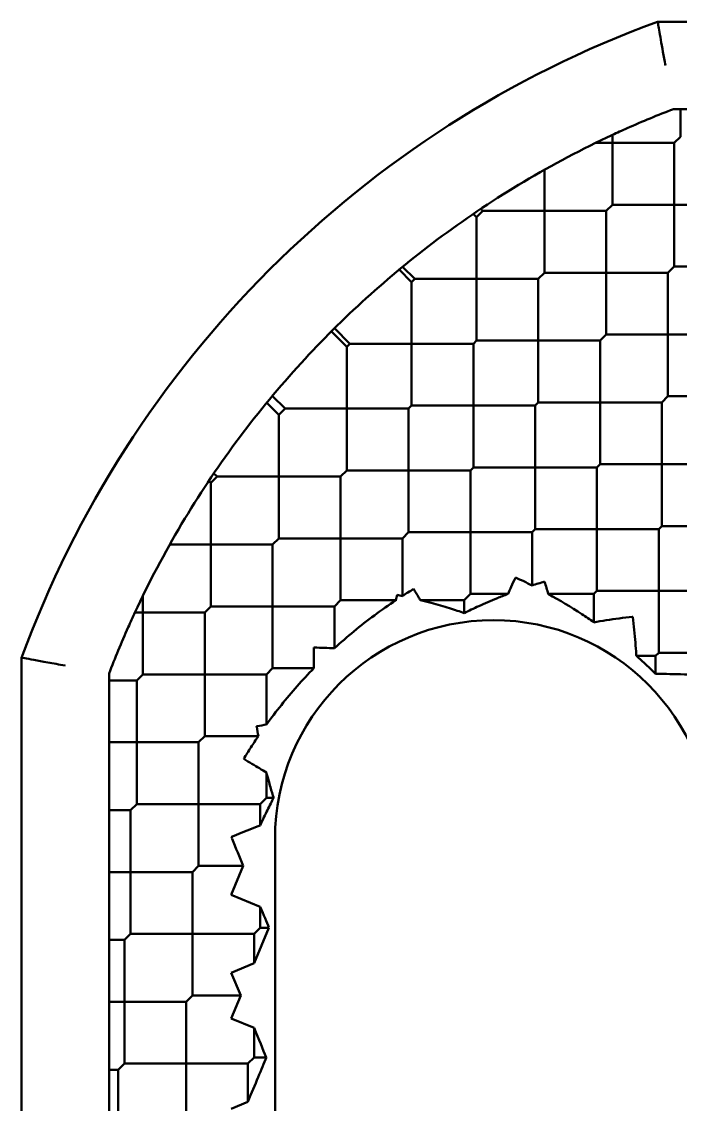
# Model space of a CAD drawing. Header units: millimetres. Extents: x -7 to 137, y -17 to 180.
# Drawn here: x -7.316 to -6.562, y 90.012 to 91.251 of the extents above; entities that cross this region are included whole.
import ezdxf

# ---------------------------------------------------------------- set-up
doc = ezdxf.new("R2010")
doc.units = ezdxf.units.MM
doc.layers.add('Visible (ANSI)', color=7, linetype='Continuous', lineweight=50)

msp = doc.modelspace()

# ---------------------------------------------------------------- linework, layer by layer
at = {"layer": 'Visible (ANSI)'}
for p, q in [((-6.5883, 91.2505), (-5.7442, 91.2505)), ((-6.5233, 91.1505), (-6.5701, 91.1505)), ((-6.5622, 91.1188), (-6.5622, 91.1505)), ((-6.64, 91.1209), (-6.64, 91.1117)), ((-6.5622, 91.1188), (-6.5693, 91.1117)), ((-6.64, 91.1117), (-6.6594, 91.1117)), ((-6.64, 91.041), (-6.64, 91.1117)), ((-6.64, 91.1117), (-6.5693, 91.1117)), ((-6.5693, 91.1117), (-6.5693, 91.041)), ((-6.7178, 91.0811), (-6.7178, 91.0339)), ((-6.7885, 91.0339), (-6.7956, 91.0269)), ((-6.7908, 91.0363), (-6.7885, 91.0339)), ((-6.7178, 91.0339), (-6.7885, 91.0339)), ((-6.7178, 91.0339), (-6.6471, 91.0339)), ((-6.7178, 90.9632), (-6.7178, 91.0339)), ((-6.64, 91.041), (-6.6471, 91.0339)), ((-6.6471, 91.0339), (-6.6471, 90.9632)), ((-6.5693, 91.041), (-6.64, 91.041)), ((-6.5693, 90.9703), (-6.5693, 91.041)), ((-6.5693, 91.041), (-6.4986, 91.041)), ((-6.7993, 91.0306), (-6.7956, 91.0269)), ((-6.7956, 91.0269), (-6.7956, 90.9562)), ((-6.8801, 90.97), (-6.8663, 90.9562)), ((-6.5693, 90.9703), (-6.5764, 90.9632)), ((-6.4986, 90.9703), (-6.5693, 90.9703)), ((-6.8698, 90.9526), (-6.884, 90.9668)), ((-6.7178, 90.9632), (-6.7248, 90.9562)), ((-6.6471, 90.9632), (-6.7178, 90.9632)), ((-6.6471, 90.9632), (-6.5764, 90.9632)), ((-6.6471, 90.8925), (-6.6471, 90.9632)), ((-6.5764, 90.9632), (-6.5764, 90.8925)), ((-6.8663, 90.9562), (-6.8698, 90.9526)), ((-6.8698, 90.9526), (-6.8698, 90.8819)), ((-6.7956, 90.9562), (-6.8663, 90.9562)), ((-6.7956, 90.8855), (-6.7956, 90.9562)), ((-6.7956, 90.9562), (-6.7248, 90.9562)), ((-6.7248, 90.9562), (-6.7248, 90.8855)), ((-6.944, 90.8784), (-6.9617, 90.8961)), ((-6.9405, 90.8819), (-6.9582, 90.8996)), ((-6.7956, 90.8855), (-6.7991, 90.8819)), ((-6.7248, 90.8855), (-6.7956, 90.8855)), ((-6.7248, 90.8855), (-6.6541, 90.8855)), ((-6.7248, 90.8147), (-6.7248, 90.8855)), ((-6.6471, 90.8925), (-6.6541, 90.8855)), ((-6.6541, 90.8855), (-6.6541, 90.8147)), ((-6.5764, 90.8925), (-6.6471, 90.8925)), ((-6.5764, 90.8925), (-6.5057, 90.8925)), ((-6.5764, 90.8218), (-6.5764, 90.8925)), ((-6.9405, 90.8819), (-6.944, 90.8784)), ((-6.944, 90.8784), (-6.944, 90.8077)), ((-6.8698, 90.8819), (-6.9405, 90.8819)), ((-6.8698, 90.8819), (-6.7991, 90.8819)), ((-6.8698, 90.8112), (-6.8698, 90.8819)), ((-6.7991, 90.8819), (-6.7991, 90.8112)), ((-7.0147, 90.8077), (-7.0293, 90.8222)), ((-6.5764, 90.8218), (-6.5834, 90.8147)), ((-6.5057, 90.8218), (-6.5764, 90.8218)), ((-7.0218, 90.8006), (-7.0357, 90.8145)), ((-7.0147, 90.8077), (-7.0218, 90.8006)), ((-6.944, 90.8077), (-7.0147, 90.8077)), ((-6.944, 90.737), (-6.944, 90.8077)), ((-6.944, 90.8077), (-6.8733, 90.8077)), ((-6.8698, 90.8112), (-6.8733, 90.8077)), ((-6.8733, 90.8077), (-6.8733, 90.737)), ((-6.7991, 90.8112), (-6.8698, 90.8112)), ((-6.7991, 90.8112), (-6.7284, 90.8112)), ((-6.7991, 90.7405), (-6.7991, 90.8112)), ((-6.7248, 90.8147), (-6.7284, 90.8112)), ((-6.7284, 90.8112), (-6.7284, 90.7405)), ((-6.6541, 90.8147), (-6.7248, 90.8147)), ((-6.6541, 90.8147), (-6.5834, 90.8147)), ((-6.6541, 90.744), (-6.6541, 90.8147)), ((-6.5834, 90.8147), (-6.5834, 90.744)), ((-7.0218, 90.8006), (-7.0218, 90.7299)), ((-7.0962, 90.7336), (-7.0925, 90.7299)), ((-6.944, 90.737), (-6.9511, 90.7299)), ((-6.8733, 90.737), (-6.944, 90.737)), ((-6.8733, 90.737), (-6.8026, 90.737)), ((-6.8733, 90.6663), (-6.8733, 90.737)), ((-6.7991, 90.7405), (-6.8026, 90.737)), ((-6.8026, 90.737), (-6.8026, 90.6663)), ((-6.7284, 90.7405), (-6.7991, 90.7405)), ((-6.7284, 90.7405), (-6.6577, 90.7405)), ((-6.7284, 90.6698), (-6.7284, 90.7405)), ((-6.6541, 90.744), (-6.6577, 90.7405)), ((-6.6577, 90.7405), (-6.6577, 90.6698)), ((-6.5834, 90.744), (-6.6541, 90.744)), ((-6.5834, 90.744), (-6.5127, 90.744)), ((-6.5834, 90.6733), (-6.5834, 90.744)), ((-7.0996, 90.7228), (-7.1019, 90.7251)), ((-7.0925, 90.7299), (-7.0996, 90.7228)), ((-7.0996, 90.7228), (-7.0996, 90.6521)), ((-7.0218, 90.7299), (-7.0925, 90.7299)), ((-7.0218, 90.7299), (-6.9511, 90.7299)), ((-7.0218, 90.6592), (-7.0218, 90.7299)), ((-6.9511, 90.7299), (-6.9511, 90.6592)), ((-6.5834, 90.6733), (-6.587, 90.6698)), ((-6.5127, 90.6733), (-6.5834, 90.6733)), ((-7.0218, 90.6592), (-7.0289, 90.6521)), ((-6.9511, 90.6592), (-7.0218, 90.6592)), ((-6.9511, 90.6592), (-6.8804, 90.6592)), ((-6.9511, 90.5885), (-6.9511, 90.6592)), ((-6.8733, 90.6663), (-6.8804, 90.6592)), ((-6.8804, 90.6592), (-6.8804, 90.5933)), ((-6.8026, 90.6663), (-6.8733, 90.6663)), ((-6.8026, 90.6663), (-6.7319, 90.6663)), ((-6.8026, 90.5956), (-6.8026, 90.6663)), ((-6.7284, 90.6698), (-6.7319, 90.6663)), ((-6.7319, 90.6663), (-6.7319, 90.6053)), ((-6.6577, 90.6698), (-6.7284, 90.6698)), ((-6.6577, 90.6698), (-6.587, 90.6698)), ((-6.6577, 90.5991), (-6.6577, 90.6698)), ((-6.587, 90.6698), (-6.587, 90.5991)), ((-7.0996, 90.6521), (-7.1467, 90.6521)), ((-7.0996, 90.6521), (-7.0289, 90.6521)), ((-7.0996, 90.5814), (-7.0996, 90.6521)), ((-7.0289, 90.6521), (-7.0289, 90.5814)), ((-6.6577, 90.5991), (-6.6612, 90.5956)), ((-6.587, 90.5991), (-6.6577, 90.5991)), ((-6.587, 90.5991), (-6.5163, 90.5991)), ((-6.587, 90.5284), (-6.587, 90.5991)), ((-7.1774, 90.5937), (-7.1774, 90.5743)), ((-6.9511, 90.5885), (-6.9582, 90.5814)), ((-6.8877, 90.5885), (-6.9511, 90.5885)), ((-6.8598, 90.5885), (-6.8097, 90.5885)), ((-6.8026, 90.5956), (-6.8097, 90.5885)), ((-6.8097, 90.5885), (-6.8097, 90.5738)), ((-6.7595, 90.5956), (-6.8026, 90.5956)), ((-6.7134, 90.5956), (-6.6612, 90.5956)), ((-6.6612, 90.5956), (-6.6612, 90.5631)), ((-7.1774, 90.5743), (-7.1866, 90.5743)), ((-7.1774, 90.5743), (-7.1067, 90.5743)), ((-7.1774, 90.5036), (-7.1774, 90.5743)), ((-7.0996, 90.5814), (-7.1067, 90.5743)), ((-7.1067, 90.5743), (-7.1067, 90.5036)), ((-7.0289, 90.5814), (-7.0996, 90.5814)), ((-7.0289, 90.5814), (-6.9582, 90.5814)), ((-7.0289, 90.5107), (-7.0289, 90.5814)), ((-6.9582, 90.5814), (-6.9582, 90.5335)), ((-7.3162, 89.6786), (-7.3162, 90.5226)), ((-6.6126, 90.5248), (-6.5905, 90.5248)), ((-6.587, 90.5284), (-6.5905, 90.5248)), ((-6.5905, 90.5248), (-6.5905, 90.5041)), ((-6.5163, 90.5284), (-6.587, 90.5284)), ((-7.0289, 90.5107), (-7.036, 90.5036)), ((-6.9817, 90.5107), (-7.0289, 90.5107)), ((-7.2162, 90.5045), (-7.2162, 90.4576)), ((-7.1774, 90.5036), (-7.1844, 90.4966)), ((-7.1067, 90.5036), (-7.1774, 90.5036)), ((-7.1067, 90.5036), (-7.036, 90.5036)), ((-7.1067, 90.4329), (-7.1067, 90.5036)), ((-7.036, 90.5036), (-7.036, 90.4461)), ((-7.2162, 90.4966), (-7.1844, 90.4966)), ((-7.1844, 90.4966), (-7.1844, 90.4259)), ((-7.2162, 90.4576), (-7.2162, 90.3941)), ((-7.1844, 90.4259), (-7.2162, 90.4259)), ((-7.1844, 90.4259), (-7.1137, 90.4259)), ((-7.1844, 90.3551), (-7.1844, 90.4259)), ((-7.1067, 90.4329), (-7.1137, 90.4259)), ((-7.1137, 90.4259), (-7.1137, 90.3551)), ((-7.0452, 90.4329), (-7.1067, 90.4329)), ((-7.2162, 90.3941), (-7.2162, 90.3021)), ((-7.036, 90.3622), (-7.036, 90.3913)), ((-7.036, 90.3622), (-7.043, 90.3551)), ((-7.1844, 90.3551), (-7.1915, 90.3481)), ((-7.1137, 90.3551), (-7.1844, 90.3551)), ((-7.1137, 90.2844), (-7.1137, 90.3551)), ((-7.1137, 90.3551), (-7.043, 90.3551)), ((-7.043, 90.3551), (-7.043, 90.3308)), ((-7.2162, 90.3481), (-7.1915, 90.3481)), ((-7.1915, 90.3481), (-7.1915, 90.2774)), ((-7.0262, 89.8856), (-7.0262, 90.3156)), ((-7.2162, 90.3021), (-7.2162, 90.2527)), ((-7.1915, 90.2774), (-7.2162, 90.2774)), ((-7.1915, 90.2774), (-7.1208, 90.2774)), ((-7.1915, 90.2067), (-7.1915, 90.2774)), ((-7.1137, 90.2844), (-7.1208, 90.2774)), ((-7.1208, 90.2774), (-7.1208, 90.2067)), ((-7.0625, 90.2844), (-7.1137, 90.2844)), ((-7.0625, 90.2844), (-7.0762, 90.2513)), ((-7.2162, 90.2527), (-7.2162, 90.1465)), ((-7.0762, 90.2513), (-7.043, 90.2375)), ((-7.043, 90.2137), (-7.043, 90.2375)), ((-7.0501, 90.1729), (-7.0332, 90.2137)), ((-7.043, 90.2137), (-7.0501, 90.2067)), ((-7.1915, 90.2067), (-7.1986, 90.1996)), ((-7.1208, 90.2067), (-7.1915, 90.2067)), ((-7.1208, 90.136), (-7.1208, 90.2067)), ((-7.1208, 90.2067), (-7.0501, 90.2067)), ((-7.0501, 90.2067), (-7.0501, 90.1729)), ((-7.2162, 90.1996), (-7.1986, 90.1996)), ((-7.1986, 90.1996), (-7.1986, 90.1289)), ((-7.0501, 90.1729), (-7.0762, 90.1621)), ((-7.0762, 90.1621), (-7.0654, 90.136)), ((-7.2162, 90.1465), (-7.2162, 90.1113)), ((-7.1986, 90.1289), (-7.2162, 90.1289)), ((-7.1986, 90.1289), (-7.1279, 90.1289)), ((-7.1986, 90.0582), (-7.1986, 90.1289)), ((-7.1208, 90.136), (-7.1279, 90.1289)), ((-7.1279, 90.1289), (-7.1279, 90.0582)), ((-7.0654, 90.136), (-7.1208, 90.136)), ((-7.0654, 90.136), (-7.0762, 90.1098)), ((-7.2162, 90.1113), (-7.2162, 89.991)), ((-7.0762, 90.1098), (-7.0501, 90.099)), ((-7.0501, 90.0653), (-7.0501, 90.099)), ((-7.0501, 90.0653), (-7.0572, 90.0582)), ((-7.0361, 90.0653), (-7.0501, 90.0653)), ((-7.1986, 90.0582), (-7.2057, 90.0511)), ((-7.1279, 90.0582), (-7.1986, 90.0582)), ((-7.1279, 89.9875), (-7.1279, 90.0582)), ((-7.1279, 90.0582), (-7.0572, 90.0582)), ((-7.0572, 90.0582), (-7.0572, 90.0144)), ((-7.2162, 90.0511), (-7.2057, 90.0511)), ((-7.2057, 90.0511), (-7.2057, 89.9804)), ((-7.0572, 90.0144), (-7.0762, 90.0065))]:
    msp.add_line(p, q, dxfattribs=at)
for centre, radius, start, end in [((-6.1663, 90.1006), 1.2249, 110.1531, 159.8469), ((-6.1663, 90.1006), 1.1249, 111.0395, 113.9605), ((-6.1663, 90.1006), 1.1249, 115.2585, 121.1135), ((-6.1663, 90.1006), 1.1249, 121.1135, 126.8235), ((-6.1663, 90.1006), 1.1249, 126.8235, 132.1978), ((-6.1663, 90.1006), 1.1249, 132.1978, 137.5473), ((-6.1663, 90.1006), 1.1249, 137.5473, 143.1765), ((-6.1663, 90.1006), 1.1249, 143.1765, 148.8865), ((-6.1663, 90.1006), 1.1249, 148.8865, 154.7415), ((-6.7762, 90.3156), 0.25, 0, 180), ((-6.1663, 90.1006), 1.1249, 156.0395, 158.9605)]:
    msp.add_arc(centre, radius, start, end, dxfattribs=at)
for centre, major_axis, ratio, start_param, end_param in [((-6.8773, 90.5923), (-0.0214, -0.1034), 0.089528, 4.709311, 4.768261), ((-6.8727, 90.5694), (0.1225, -0.0288), 0.171378, 1.67399, 1.723898), ((-6.9653, 90.3622), (0.0707, 0), 0.000015, 2.654591, 3.141579), ((-7.0764, 90.318), (0.0506, -0.1222), 0.000016, 4.732457, 4.991017), ((-7.0739, 90.312), (0.0476, -0.1149), 0.000026, 5.417846, 5.738581), ((-6.9718, 90.2137), (0.0712, 0), 0.000017, 2.609434, 3.141557), ((-7.0764, 90.1624), (0.0501, -0.1211), 0.000014, 5.263465, 5.643967), ((-7.0761, 89.9687), (-0.0499, -0.1204), 0.000014, 1.960094, 2.501251)]:
    msp.add_ellipse(centre, major_axis=major_axis, ratio=ratio, start_param=start_param, end_param=end_param, dxfattribs=at)
for points, knots in [([(-6.5883, 91.2505), (-6.5883, 91.2505), (-6.5881, 91.2497), (-6.5878, 91.2481), (-6.5876, 91.2464), (-6.5871, 91.244), (-6.5866, 91.2409), (-6.586, 91.2378), (-6.5853, 91.234), (-6.5846, 91.2298), (-6.5838, 91.2255), (-6.583, 91.2208), (-6.5821, 91.2159), (-6.5812, 91.2109), (-6.5802, 91.2057), (-6.5793, 91.2005)], [0, 0, 0, 0, 0.2, 0.2, 0.2, 0.4, 0.4, 0.4, 0.6, 0.6, 0.6, 0.8, 0.8, 0.8, 0.99999, 0.99999, 0.99999, 0.99999]), ([(-6.64, 91.1209), (-6.641, 91.1204), (-6.6431, 91.1195), (-6.6452, 91.1185), (-6.6463, 91.118)], [0.001264, 0.001264, 0.001264, 0.001264, 0.5, 1, 1, 1, 1]), ([(-6.7595, 90.5956), (-6.7583, 90.5982), (-6.7571, 90.601), (-6.7542, 90.6073), (-6.7526, 90.6107), (-6.751, 90.6143), (-6.7509, 90.6144), (-6.7509, 90.6145)], [-0.02100967, -0.02100967, -0.02100967, -0.02100967, -0.01146195, -0.01146195, 0, 0, 0.00034218, 0.00034218, 0.00034218, 0.00034218]), ([(-6.7319, 90.6053), (-6.7296, 90.6061), (-6.7273, 90.6068), (-6.7249, 90.6076), (-6.7225, 90.6083), (-6.7201, 90.6091), (-6.7177, 90.6098)], [0.0000013, 0.0000013, 0.0000013, 0.0000013, 0.5, 0.5, 0.5, 1, 1, 1, 1]), ([(-6.7177, 90.6098), (-6.7176, 90.6097), (-6.7176, 90.6096), (-6.7161, 90.6048), (-6.7148, 90.6001), (-6.7134, 90.5956)], [-0.16916352, -0.16916352, -0.16916352, -0.16916352, -0.16880447, -0.16880447, -0.15416451, -0.15416451, -0.15416451, -0.15416451]), ([(-6.8804, 90.5933), (-6.8783, 90.5947), (-6.8761, 90.596), (-6.874, 90.5974), (-6.8719, 90.5987), (-6.8697, 90.6), (-6.8675, 90.6013)], [0, 0, 0, 0, 0.5, 0.5, 0.5, 1, 1, 1, 1]), ([(-6.8675, 90.6013), (-6.8675, 90.6012), (-6.8674, 90.6011), (-6.8655, 90.598), (-6.8637, 90.595), (-6.8612, 90.5908), (-6.8605, 90.5897), (-6.8598, 90.5885)], [-0.15977712, -0.15977712, -0.15977712, -0.15977712, -0.1594371, -0.1594371, -0.14881346, -0.14881346, -0.14452157, -0.14452157, -0.14452157, -0.14452157]), ([(-6.9582, 90.5335), (-6.9509, 90.5401), (-6.9435, 90.5465), (-6.9359, 90.5528), (-6.9283, 90.5591), (-6.9205, 90.5652), (-6.9125, 90.5711), (-6.9044, 90.5771), (-6.8962, 90.5829), (-6.8877, 90.5885)], [0.0000021, 0.0000021, 0.0000021, 0.0000021, 0.3333333, 0.3333333, 0.3333333, 0.6666667, 0.6666667, 0.6666667, 1, 1, 1, 1]), ([(-6.8598, 90.5885), (-6.8555, 90.5874), (-6.8515, 90.5864), (-6.8476, 90.5853), (-6.8438, 90.5843), (-6.8401, 90.5833), (-6.8366, 90.5823), (-6.8331, 90.5812), (-6.8297, 90.5802), (-6.8266, 90.5793), (-6.8234, 90.5783), (-6.8205, 90.5774), (-6.8176, 90.5764), (-6.8148, 90.5755), (-6.8122, 90.5746), (-6.8097, 90.5738)], [0.0000065, 0.0000065, 0.0000065, 0.0000065, 0.2, 0.2, 0.2, 0.4, 0.4, 0.4, 0.6, 0.6, 0.6, 0.8, 0.8, 0.8, 0.9999969, 0.9999969, 0.9999969, 0.9999969]), ([(-6.8097, 90.5738), (-6.8072, 90.5751), (-6.8045, 90.5763), (-6.8016, 90.5777), (-6.7988, 90.579), (-6.7958, 90.5804), (-6.7927, 90.5818), (-6.7895, 90.5832), (-6.7862, 90.5847), (-6.7827, 90.5862), (-6.7792, 90.5877), (-6.7756, 90.5892), (-6.7717, 90.5908), (-6.7678, 90.5923), (-6.7638, 90.5939), (-6.7595, 90.5956)], [0, 0, 0, 0, 0.2, 0.2, 0.2, 0.4, 0.4, 0.4, 0.6, 0.6, 0.6, 0.8, 0.8, 0.8, 1, 1, 1, 1]), ([(-6.7134, 90.5956), (-6.7004, 90.5884), (-6.6875, 90.5806), (-6.6703, 90.5694), (-6.6657, 90.5663), (-6.6612, 90.5631)], [-0.35503036, -0.35503036, -0.35503036, -0.35503036, -0.30944972, -0.30944972, -0.29267516, -0.29267516, -0.29267516, -0.29267516]), ([(-7.1837, 90.5806), (-7.1841, 90.5796), (-7.1851, 90.5775), (-7.1861, 90.5754), (-7.1866, 90.5743)], [0, 0, 0, 0, 0.5, 0.9987674, 0.9987674, 0.9987674, 0.9987674]), ([(-6.6612, 90.5631), (-6.6566, 90.5639), (-6.6519, 90.5647), (-6.6373, 90.567), (-6.6271, 90.5683), (-6.6169, 90.5695), (-6.6167, 90.5695), (-6.6165, 90.5695)], [-0.04538492, -0.04538492, -0.04538492, -0.04538492, -0.03053929, -0.03053929, 0, 0, 0.00049687, 0.00049687, 0.00049687, 0.00049687]), ([(-6.6165, 90.5695), (-6.6165, 90.5694), (-6.6165, 90.5693), (-6.6159, 90.5642), (-6.6154, 90.5593), (-6.614, 90.5444), (-6.6133, 90.5349), (-6.6127, 90.5262), (-6.6127, 90.5255), (-6.6126, 90.5248)], [-0.17585002, -0.17585002, -0.17585002, -0.17585002, -0.17551305, -0.17551305, -0.16307369, -0.16307369, -0.13703423, -0.13703423, -0.13471523, -0.13471523, -0.13471523, -0.13471523]), ([(-7.3162, 90.5226), (-7.3162, 90.5226), (-7.315, 90.5224), (-7.3102, 90.5216), (-7.3066, 90.5209), (-7.2976, 90.5193), (-7.2922, 90.5183), (-7.2832, 90.5167), (-7.2799, 90.5161), (-7.2733, 90.5149), (-7.2699, 90.5143), (-7.2664, 90.5137), (-7.2663, 90.5137), (-7.2662, 90.5136)], [0.07907377, 0.07907377, 0.07907377, 0.07907377, 0.09833468, 0.09833468, 0.11775044, 0.11775044, 0.13748031, 0.13748031, 0.14780678, 0.14780678, 0.15814754, 0.15814754, 0.15847095, 0.15847095, 0.15847095, 0.15847095]), ([(-6.9817, 90.5107), (-6.9818, 90.5182), (-6.9818, 90.526), (-6.9817, 90.5339), (-6.9817, 90.534), (-6.9817, 90.5342)], [-0.02323488, -0.02323488, -0.02323488, -0.02323488, 0, 0, 0.00043489, 0.00043489, 0.00043489, 0.00043489]), ([(-6.9817, 90.5342), (-6.9815, 90.5342), (-6.9814, 90.5342), (-6.9735, 90.5341), (-6.9657, 90.5338), (-6.9582, 90.5335)], [-0.23765492, -0.23765492, -0.23765492, -0.23765492, -0.23709449, -0.23709449, -0.20807252, -0.20807252, -0.20807252, -0.20807252]), ([(-6.6126, 90.5248), (-6.6088, 90.5215), (-6.6051, 90.5181), (-6.6014, 90.5146), (-6.5977, 90.5112), (-6.5941, 90.5077), (-6.5905, 90.5041)], [0, 0, 0, 0, 0.5, 0.5, 0.5, 1, 1, 1, 1]), ([(-7.036, 90.4461), (-7.0305, 90.4537), (-7.0248, 90.4612), (-7.0189, 90.4685), (-7.0131, 90.4759), (-7.007, 90.4831), (-7.0008, 90.4901), (-6.9946, 90.4971), (-6.9882, 90.504), (-6.9817, 90.5107)], [0, 0, 0, 0, 0.3333333, 0.3333333, 0.3333333, 0.6666667, 0.6666667, 0.6666667, 0.999998, 0.999998, 0.999998, 0.999998]), ([(-6.5905, 90.5041), (-6.5878, 90.5041), (-6.5848, 90.5041), (-6.572, 90.504), (-6.5607, 90.5037), (-6.5467, 90.5031), (-6.5445, 90.503), (-6.5421, 90.5028), (-6.542, 90.5028), (-6.5418, 90.5028)], [-0.05341357, -0.05341357, -0.05341357, -0.05341357, -0.04206616, -0.04206616, -0.00667975, -0.00667975, 0, 0, 0.00041976, 0.00041976, 0.00041976, 0.00041976]), ([(-7.0472, 90.4442), (-7.0471, 90.4442), (-7.047, 90.4443), (-7.0432, 90.4449), (-7.0396, 90.4455), (-7.036, 90.4461)], [-0.17474329, -0.17474329, -0.17474329, -0.17474329, -0.17438692, -0.17438692, -0.16412079, -0.16412079, -0.16412079, -0.16412079]), ([(-7.0452, 90.4329), (-7.0459, 90.4365), (-7.0465, 90.4401), (-7.0472, 90.4439), (-7.0472, 90.444), (-7.0472, 90.4442)], [-0.01089722, -0.01089722, -0.01089722, -0.01089722, 0, 0, 0.00053512, 0.00053512, 0.00053512, 0.00053512]), ([(-7.062, 90.4069), (-7.0593, 90.4113), (-7.0566, 90.4157), (-7.0538, 90.42), (-7.051, 90.4243), (-7.0481, 90.4287), (-7.0452, 90.4329)], [0, 0, 0, 0, 0.5, 0.5, 0.5, 1, 1, 1, 1]), ([(-7.036, 90.3913), (-7.0385, 90.3928), (-7.0412, 90.3944), (-7.0468, 90.3977), (-7.0497, 90.3995), (-7.0556, 90.4031), (-7.0587, 90.4049), (-7.0618, 90.4068), (-7.0619, 90.4068), (-7.062, 90.4069)], [-0.03205448, -0.03205448, -0.03205448, -0.03205448, -0.0212284, -0.0212284, -0.0106217, -0.0106217, 0, 0, 0.00033996, 0.00033996, 0.00033996, 0.00033996]), ([(-7.0277, 90.3622), (-7.0288, 90.3657), (-7.0301, 90.3698), (-7.0328, 90.3795), (-7.0344, 90.3851), (-7.036, 90.3913)], [-0.09716809, -0.09716809, -0.09716809, -0.09716809, -0.07685515, -0.07685515, -0.0551146, -0.0551146, -0.0551146, -0.0551146]), ([(-7.043, 90.3308), (-7.0416, 90.334), (-7.0402, 90.3371), (-7.0388, 90.34), (-7.0374, 90.3429), (-7.0361, 90.3457), (-7.0348, 90.3483), (-7.0335, 90.3509), (-7.0323, 90.3534), (-7.0311, 90.3557), (-7.0299, 90.358), (-7.0288, 90.3602), (-7.0277, 90.3622)], [0, 0, 0, 0, 0.25, 0.25, 0.25, 0.5, 0.5, 0.5, 0.75, 0.75, 0.75, 1, 1, 1, 1]), ([(-7.0762, 90.3176), (-7.0761, 90.3177), (-7.076, 90.3177), (-7.0722, 90.3193), (-7.0684, 90.3208), (-7.0611, 90.3237), (-7.0576, 90.3251), (-7.0502, 90.328), (-7.0464, 90.3295), (-7.043, 90.3308)], [-0.1647603, -0.1647603, -0.1647603, -0.1647603, -0.16441374, -0.16441374, -0.15231417, -0.15231417, -0.14026672, -0.14026672, -0.12624893, -0.12624893, -0.12624893, -0.12624893])]:
    msp.add_open_spline(points, degree=3, knots=knots, dxfattribs=at)
for points in [[(-6.6231, 91.1286), (-6.626, 91.1273), (-6.6318, 91.1247), (-6.6373, 91.1222), (-6.64, 91.1209)], [(-6.7509, 90.6145), (-6.7478, 90.6131), (-6.7416, 90.6101), (-6.7352, 90.607), (-6.7319, 90.6053)], [(-7.1866, 90.5743), (-7.1878, 90.5717), (-7.1904, 90.5662), (-7.1929, 90.5604), (-7.1943, 90.5575)], [(-7.0754, 90.3156), (-7.0755, 90.3159), (-7.0758, 90.3166), (-7.0761, 90.3173), (-7.0762, 90.3176)]]:
    msp.add_open_spline(points, degree=3, dxfattribs=at)

doc.saveas('drawing.dxf')
